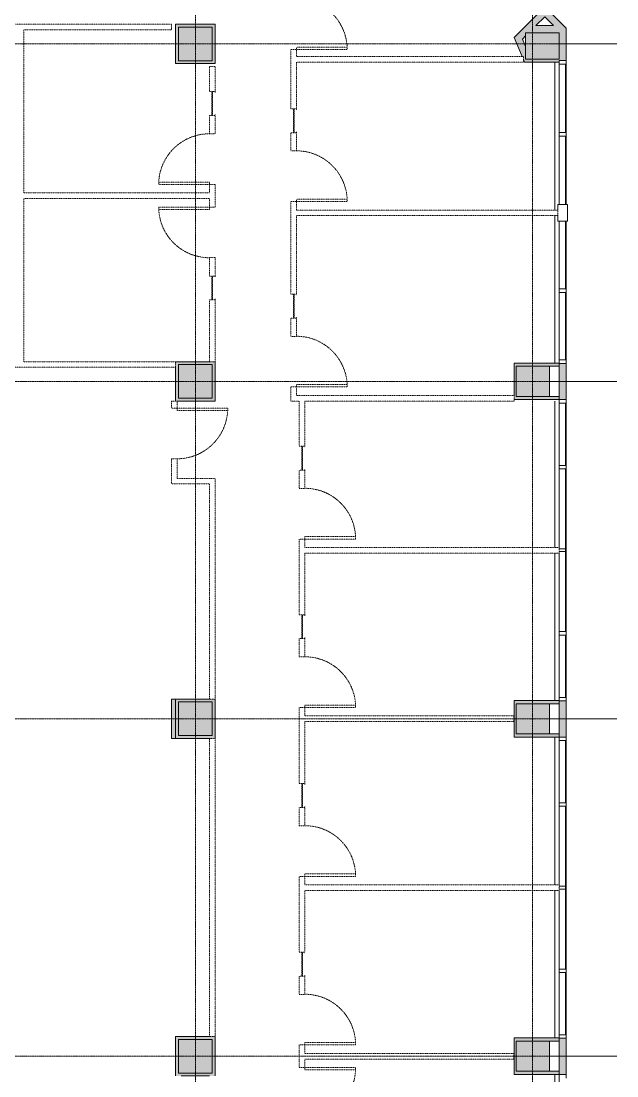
# Model space of a CAD drawing. Header units: inches. Extents: x -1424 to 1384, y 72 to 1893.
# Drawn here: x 960 to 1384, y 754 to 1504 of the extents above; entities that cross this region are included whole.
import ezdxf

# ---------------------------------------------------------------- set-up
doc = ezdxf.new("R2010")
doc.units = ezdxf.units.IN
doc.header["$MEASUREMENT"] = 0
for name, pattern in [('Demolished', [0.1875, 0.125, -0.0625]), ('Demolished 3_128_', [0.046875, 0.023437, -0.023437]), ('Grid Line 1_4_', [0.4375, 0.25, -0.0625, 0.0625, -0.0625]), ('Hidden 1_16_', [0.09375, 0.0625, -0.03125])]:
    doc.linetypes.add(name, pattern=pattern)
for name, color, linetype, lineweight in [('820 1st St NE_04_Clean_dwg', 8, 'Continuous', 9), ('A-DOOR', 31, 'Demolished', 9), ('A-GLAZ', 151, 'Demolished', 9), ('A-WALL', 113, 'Continuous', 13), ('IRF-COLUMN', 7, 'Continuous', 9), ('IRF-COLUMN-HATCH', 7, 'Continuous', 9), ('IRF-WALL-FULL-HT', 7, 'Continuous', 9), ('IRF-WALL-FULL-HT-HATCH', 7, 'Continuous', 9), ('IRF-WINDOW', 7, 'Continuous', 9), ('S-COLS', 52, 'Continuous', 13), ('S-GRID', 1, 'Continuous', 9)]:
    doc.layers.add(name, color=color, linetype=linetype, lineweight=lineweight)

# ---------------------------------------------------------------- blocks, each defined once
blk = doc.blocks.new('Single-Flush - 36_ x 96_-V2-New Construction - Demolition Plan')
at = {"layer": 'A-DOOR', "color": 250, "linetype": 'Hidden 1_16_', "lineweight": 20}
for p, q in [((16.25, -2), (16.25, -38.02)), ((18, -2), (16.25, -2)), ((18, -2), (18, -38.02)), ((18, -38.02), (16.25, -38.02))]:
    blk.add_line(p, q, dxfattribs=at)
at = {"layer": 'A-DOOR', "color": 7, "linetype": 'Demolished 3_128_'}
blk.add_arc((18, -2), 36.07, 180, 267.21884, dxfattribs=at)
blk = doc.blocks.new('Single-Flush - 36_ x 96_-2566598-New Construction - Demolition Plan')
at = {"layer": 'A-DOOR', "color": 250, "linetype": 'Hidden 1_16_', "lineweight": 20}
for p, q in [((16.25, 2), (16.25, 38.02)), ((18, 38.02), (16.25, 38.02)), ((18, 2), (18, 38.02)), ((18, 2), (16.25, 2))]:
    blk.add_line(p, q, dxfattribs=at)
at = {"layer": 'A-DOOR', "color": 7, "linetype": 'Demolished 3_128_'}
blk.add_arc((18, 2), 36.07, 92.78116, 180, dxfattribs=at)
blk = doc.blocks.new('Fixed Glass at Centerline of Wall - Instance-2575469-New Construction - Demolition Plan')
at = {"layer": 'A-GLAZ', "color": 250, "linetype": 'Hidden 1_16_', "lineweight": 20}
for p, q in [((-10, 0.25), (7, 0.25)), ((7, -0.25), (-10, -0.25)), ((-10, -2), (-9.25, -2)), ((7, -2), (6.25, -2))]:
    blk.add_line(p, q, dxfattribs=at)
blk = doc.blocks.new('Fixed Glass at Centerline of Wall - Instance-2575288-New Construction - Demolition Plan')
at = {"layer": 'A-GLAZ', "color": 250, "linetype": 'Hidden 1_16_', "lineweight": 20}
for p, q in [((-10, 2), (-9.25, 2)), ((7, 0.25), (-10, 0.25)), ((7, 2), (6.25, 2)), ((-10, -0.25), (7, -0.25))]:
    blk.add_line(p, q, dxfattribs=at)
blk = doc.blocks.new('Concrete-Square-Column - 24 x 24-2599265-New Construction - Demolition Plan')
at = {"layer": 'S-COLS', "lineweight": 9}
blk.add_hatch(color=55, dxfattribs=at).paths.add_polyline_path([(-12, -12), (12, -12), (12, 12), (-12, 12), (-12, -4.95)], flags=0)
at = {"layer": 'S-COLS', "color": 250, "lineweight": 20}
for p, q in [((12, 12), (-12, 12)), ((-12, 12), (-12, -12)), ((12, -12), (12, 12)), ((-12, -12), (12, -12))]:
    blk.add_line(p, q, dxfattribs=at)
blk = doc.blocks.new('820 1st St NE_04_Clean_dwg-2391440-New Construction - Demolition Plan')
at = {"layer": 'IRF-COLUMN-HATCH'}
for points in [[(1342.41, 1477.32), (1343.27, 1477.32), (1343.27, 1496.07), (1319.41, 1496.07), (1319.41, 1477.32)], [(1312.77, 1237.32), (1336.41, 1237.32), (1336.41, 1258.82), (1312.77, 1258.82), (1312.77, 1238.07)], [(1336.41, 997.32), (1336.41, 1018.82), (1312.77, 1018.82), (1312.77, 997.32)], [(1336.41, 757.32), (1336.41, 778.82), (1312.77, 778.82), (1312.77, 757.32)]]:
    blk.add_hatch(color=256, dxfattribs=at).paths.add_polyline_path(points, flags=0)
at = {"layer": 'IRF-WALL-FULL-HT-HATCH'}
h = blk.add_hatch(color=256, dxfattribs=at)
h.paths.add_polyline_path([(1318.69, 1475.07), (1343.27, 1475.07), (1343.27, 1476.19), (1348.27, 1476.19), (1348.27, 1499.26), (1333.03, 1514.5), (1311.21, 1492.69), (1316.99, 1479.07), (1317.84, 1479.07), (1317.84, 1477.07)], flags=0)
h.paths.add_polyline_path([(1343.27, 1477.32), (1319.41, 1477.32), (1319.41, 1486.17), (1317.13, 1491.54), (1319.41, 1493.82), (1319.41, 1496.07), (1343.27, 1496.07), (1343.27, 1483.12)], flags=0)
h.paths.add_polyline_path([(1333.03, 1501.07), (1326.66, 1501.07), (1333.03, 1507.43), (1339.39, 1501.07)], flags=0)
h = blk.add_hatch(color=256, dxfattribs=at)
h.paths.add_polyline_path([(1098.41, 1474.07), (1098.41, 1502.07), (1070.41, 1502.07), (1070.41, 1474.07), (1096.41, 1474.07)], flags=0)
h.paths.add_polyline_path([(1072.41, 1476.07), (1072.41, 1500.07), (1096.41, 1500.07), (1096.41, 1476.07), (1094.41, 1476.07)], flags=0)
h = blk.add_hatch(color=256, dxfattribs=at)
h.paths.add_polyline_path([(1071.41, 1234.07), (1098.41, 1234.07), (1098.41, 1262.07), (1070.41, 1262.07), (1070.41, 1234.07)], flags=0)
h.paths.add_polyline_path([(1091.21, 1236.07), (1072.41, 1236.07), (1072.41, 1260.07), (1096.41, 1260.07), (1096.41, 1236.07)], flags=0)
for points in [[(1312.77, 1235.07), (1343.27, 1235.07), (1343.27, 1237.32), (1312.77, 1237.32), (1312.77, 1258.82), (1343.27, 1258.82), (1343.27, 1261.07), (1311.27, 1261.07), (1311.27, 1235.07)], [(1343.27, 1235.07), (1348.27, 1235.07), (1348.27, 1260.82), (1343.27, 1260.82), (1343.27, 1237.32)], [(1067.41, 994.07), (1070.41, 994.07), (1070.41, 1022.07), (1067.41, 1022.07), (1067.41, 996.07)], [(1312.77, 1018.82), (1343.27, 1018.82), (1343.27, 1021.07), (1311.27, 1021.07), (1311.27, 1018.82)], [(1348.27, 995.07), (1348.27, 1020.82), (1343.27, 1020.82), (1343.27, 995.07)], [(1312.77, 997.32), (1312.77, 1018.82), (1311.27, 1018.82), (1311.27, 997.32)], [(1312.77, 995.07), (1343.27, 995.07), (1343.27, 997.32), (1311.27, 997.32), (1311.27, 995.07)], [(1336.41, 778.82), (1343.27, 778.82), (1343.27, 781.07), (1311.27, 781.07), (1311.27, 778.82), (1312.77, 778.82)], [(1348.27, 755.07), (1348.27, 780.82), (1343.27, 780.82), (1343.27, 755.07)], [(1312.77, 757.32), (1312.77, 778.82), (1311.27, 778.82), (1311.27, 757.32)], [(1312.77, 755.07), (1343.27, 755.07), (1343.27, 757.32), (1311.27, 757.32), (1311.27, 755.07)]]:
    blk.add_hatch(color=256, dxfattribs=at).paths.add_polyline_path(points, flags=0)
h = blk.add_hatch(color=256, dxfattribs=at)
h.paths.add_polyline_path([(1096.41, 994.07), (1098.41, 994.07), (1098.41, 1022.07), (1070.41, 1022.07), (1070.41, 994.07), (1094.45, 994.07)], flags=0)
h.paths.add_polyline_path([(1094.45, 996.07), (1072.41, 996.07), (1072.41, 1020.07), (1096.41, 1020.07), (1096.41, 996.07)], flags=0)
h = blk.add_hatch(color=256, dxfattribs=at)
h.paths.add_polyline_path([(1096.41, 754.07), (1098.41, 754.07), (1098.41, 782.07), (1070.41, 782.07), (1070.41, 754.07), (1094.45, 754.07)], flags=0)
h.paths.add_polyline_path([(1072.41, 756.07), (1072.41, 780.07), (1096.41, 780.07), (1096.41, 756.07), (1074.41, 756.07)], flags=0)
at = {"layer": 'IRF-COLUMN', "flags": 128}
for points in [[(1319.41, 1496.07), (1319.41, 1477.32), (1343.27, 1477.32), (1343.27, 1496.07)], [(1312.77, 1258.82), (1312.77, 1237.32), (1336.41, 1237.32), (1336.41, 1258.82)], [(1336.41, 1018.82), (1312.77, 1018.82), (1312.77, 997.32), (1336.41, 997.32)], [(1336.41, 778.82), (1312.77, 778.82), (1312.77, 757.32), (1336.41, 757.32)]]:
    blk.add_lwpolyline(points, close=True, dxfattribs=at)
at = {"layer": 'IRF-WALL-FULL-HT'}
for p, q in [((1317.84, 1477.07), (1318.69, 1475.07)), ((1094.41, 1262.07), (1070.41, 1262.07)), ((1070.41, 1258.07), (1070.41, 1234.07)), ((1336.41, 1258.82), (1343.27, 1258.82)), ((1343.27, 1237.32), (1336.41, 1237.32)), ((1098.41, 994.07), (1098.41, 1022.07)), ((1343.27, 997.32), (1336.41, 997.32)), ((1098.41, 754.07), (1098.41, 782.07)), ((1074.41, 754.07), (1094.45, 754.07)), ((1343.27, 757.32), (1336.41, 757.32))]:
    blk.add_line(p, q, dxfattribs=at)
at = {"layer": 'IRF-WALL-FULL-HT', "flags": 128}
for points in [[(1318.69, 1475.07), (1343.27, 1475.07), (1343.27, 1476.19), (1348.27, 1476.19), (1348.27, 1499.26), (1333.03, 1514.5), (1311.21, 1492.69), (1316.99, 1479.07)], [(1319.41, 1486.17), (1317.13, 1491.54), (1319.41, 1493.82)], [(1071.41, 1234.07), (1098.41, 1234.07), (1098.41, 1262.07)], [(1343.27, 1260.82), (1343.27, 1261.07), (1311.27, 1261.07), (1311.27, 1238.07)], [(1311.27, 1235.07), (1348.27, 1235.07), (1348.27, 1260.82), (1343.27, 1260.82), (1343.27, 1235.07), (1343.27, 1234.07)], [(1343.27, 1128.94), (1347.77, 1128.94), (1347.77, 1126.94), (1343.27, 1126.94)], [(1070.41, 1022.07), (1067.41, 1022.07), (1067.41, 994.07), (1070.41, 994.07)], [(1094.45, 1022.07), (1070.41, 1022.07), (1070.41, 994.07), (1094.45, 994.07)], [(1343.27, 1020.82), (1343.27, 1021.07), (1311.27, 1021.07), (1311.27, 995.07), (1348.27, 995.07), (1348.27, 1020.82), (1343.27, 1020.82), (1343.27, 1018.82), (1336.41, 1018.82)], [(1343.27, 1018.82), (1343.27, 997.32), (1343.27, 995.07)], [(1343.27, 888.94), (1347.77, 888.94), (1347.77, 886.94), (1343.27, 886.94)], [(1094.45, 782.07), (1070.41, 782.07), (1070.41, 754.07)], [(1343.27, 780.82), (1343.27, 781.07), (1311.27, 781.07), (1311.27, 755.07), (1348.27, 755.07), (1348.27, 780.82), (1343.27, 780.82), (1343.27, 778.82)], [(1336.41, 778.82), (1343.27, 778.82), (1343.27, 757.32), (1343.27, 755.07)]]:
    blk.add_lwpolyline(points, dxfattribs=at)
for points in [[(1098.41, 1502.07), (1070.41, 1502.07), (1070.41, 1474.07), (1098.41, 1474.07)], [(1333.03, 1507.43), (1339.39, 1501.07), (1326.66, 1501.07)]]:
    blk.add_lwpolyline(points, close=True, dxfattribs=at)
at = {"layer": 'IRF-WINDOW'}
for p, q in [((1340.27, 1369.94), (1340.27, 1475.07)), ((1347.77, 1473.69), (1347.77, 1425.07)), ((1345.52, 1425.07), (1346.02, 1425.07)), ((1346.02, 1422.57), (1345.52, 1422.57)), ((1347.77, 1422.57), (1347.77, 1373.94)), ((1342.27, 1373.94), (1342.27, 1369.94)), ((1340.27, 1261.07), (1340.27, 1365.94)), ((1347.77, 1361.94), (1347.77, 1313.88)), ((1348.27, 1263.32), (1348.27, 1361.94)), ((1345.52, 1313.88), (1346.02, 1313.88)), ((1346.02, 1311.38), (1345.52, 1311.38)), ((1347.77, 1311.38), (1347.77, 1263.32)), ((1340.27, 1129.94), (1340.27, 1234.07)), ((1347.77, 1232.57), (1347.77, 1188.32)), ((1343.27, 1129.94), (1343.27, 1185.82)), ((1347.77, 1185.82), (1347.77, 1070.07)), ((1348.27, 1070.07), (1348.27, 1185.82)), ((1340.27, 1021.07), (1340.27, 1125.94)), ((1347.77, 1067.57), (1347.77, 1023.32)), ((1348.27, 1023.32), (1348.27, 1067.57)), ((1345.52, 1023.32), (1346.02, 1023.32)), ((1340.27, 889.94), (1340.27, 995.07)), ((1347.77, 992.57), (1347.77, 948.32)), ((1343.27, 889.94), (1343.27, 945.82)), ((1347.77, 945.82), (1347.77, 830.07)), ((1348.27, 830.07), (1348.27, 945.82)), ((1340.27, 781.07), (1340.27, 885.94)), ((1347.77, 827.57), (1347.77, 783.32)), ((1348.27, 783.32), (1348.27, 827.57)), ((1340.27, 649.94), (1340.27, 755.07))]:
    blk.add_line(p, q, dxfattribs=at)
at = {"layer": 'IRF-WINDOW', "flags": 128}
for points in [[(1348.27, 1473.69), (1348.27, 1476.19), (1343.27, 1476.19), (1343.27, 1473.69), (1343.27, 1373.94)], [(1348.27, 1373.94), (1348.27, 1473.69), (1343.27, 1473.69)], [(1342.27, 1365.94), (1342.27, 1361.94), (1349.27, 1361.94), (1349.27, 1373.94), (1342.27, 1373.94)], [(1343.27, 1263.32), (1343.27, 1260.82), (1348.27, 1260.82), (1348.27, 1263.32), (1343.27, 1263.32), (1343.27, 1361.94)], [(1348.27, 1232.57), (1348.27, 1235.07), (1343.27, 1235.07), (1343.27, 1232.57), (1343.27, 1188.32), (1343.27, 1185.82), (1348.27, 1185.82), (1348.27, 1188.32), (1343.27, 1188.32)], [(1348.27, 1188.32), (1348.27, 1232.57), (1343.27, 1232.57)], [(1343.27, 1070.07), (1348.27, 1070.07), (1348.27, 1067.57), (1343.27, 1067.57), (1343.27, 1070.07), (1343.27, 1125.94)], [(1343.27, 1023.32), (1343.27, 1020.82), (1348.27, 1020.82), (1348.27, 1023.32), (1343.27, 1023.32), (1343.27, 1067.57)], [(1348.27, 992.57), (1348.27, 995.07), (1343.27, 995.07), (1343.27, 992.57), (1343.27, 948.32), (1343.27, 945.82), (1348.27, 945.82), (1348.27, 948.32), (1343.27, 948.32)], [(1348.27, 948.32), (1348.27, 992.57), (1343.27, 992.57)], [(1343.27, 830.07), (1348.27, 830.07), (1348.27, 827.57), (1343.27, 827.57), (1343.27, 830.07), (1343.27, 885.94)], [(1343.27, 783.32), (1343.27, 780.82), (1348.27, 780.82), (1348.27, 783.32), (1343.27, 783.32), (1343.27, 827.57)], [(1348.27, 752.57), (1348.27, 755.07), (1343.27, 755.07), (1343.27, 752.57), (1343.27, 653.94)]]:
    blk.add_lwpolyline(points, dxfattribs=at)
for points in [[(1343.27, 1425.07), (1343.27, 1422.57), (1348.27, 1422.57), (1348.27, 1425.07)], [(1343.27, 1313.88), (1343.27, 1311.38), (1348.27, 1311.38), (1348.27, 1313.88)]]:
    blk.add_lwpolyline(points, close=True, dxfattribs=at)

msp = doc.modelspace()

# ---------------------------------------------------------------- linework, layer by layer
at = {"layer": 'A-WALL', "color": 250, "linetype": 'Hidden 1_16_', "lineweight": 20}
for p, q in [((1067.41, 1502.07), (956.41, 1502.07)), ((1067.41, 1498.07), (1067.41, 1502.07)), ((962.41, 1498.07), (1067.41, 1498.07)), ((962.41, 1382.07), (962.41, 1498.07)), ((1152.41, 1484.07), (1152.41, 1441.94)), ((1156.41, 1484.07), (1152.41, 1484.07)), ((1156.41, 1479.07), (1156.41, 1484.07)), ((1317.84, 1479.07), (1156.41, 1479.07)), ((1317.84, 1475.07), (1317.84, 1479.07)), ((1098.41, 1472.07), (1094.41, 1472.07)), ((1094.41, 1472.07), (1094.41, 1454.13)), ((1098.41, 1454.13), (1098.41, 1472.07)), ((1156.41, 1475.07), (1317.84, 1475.07)), ((1156.41, 1441.94), (1156.41, 1475.07)), ((1094.41, 1454.13), (1098.41, 1454.13)), ((1152.41, 1441.94), (1156.41, 1441.94)), ((1098.41, 1437.13), (1094.41, 1437.13)), ((1094.41, 1437.13), (1094.41, 1424.07)), ((1098.41, 1424.07), (1098.41, 1437.13)), ((1094.41, 1424.07), (1098.41, 1424.07)), ((1152.41, 1424.94), (1152.41, 1411.94)), ((1156.41, 1424.94), (1152.41, 1424.94)), ((1156.41, 1411.94), (1156.41, 1424.94)), ((1152.41, 1411.94), (1156.41, 1411.94)), ((1098.41, 1388.07), (1094.41, 1388.07)), ((1094.41, 1388.07), (1094.41, 1382.07)), ((1098.41, 1372.07), (1098.41, 1388.07)), ((1094.41, 1382.07), (962.41, 1382.07)), ((962.41, 1262.07), (962.41, 1378.07)), ((962.41, 1378.07), (1094.41, 1378.07)), ((1094.41, 1378.07), (1094.41, 1372.07)), ((1152.41, 1375.94), (1152.41, 1310.07)), ((1156.41, 1375.94), (1152.41, 1375.94)), ((1156.41, 1369.94), (1156.41, 1375.94)), ((1094.41, 1372.07), (1098.41, 1372.07)), ((1342.41, 1369.94), (1156.41, 1369.94)), ((1156.41, 1365.94), (1342.41, 1365.94)), ((1156.41, 1310.07), (1156.41, 1365.94)), ((1342.41, 1365.94), (1342.41, 1369.94)), ((1098.41, 1336.07), (1094.41, 1336.07)), ((1094.41, 1336.07), (1094.41, 1323)), ((1098.41, 1323), (1098.41, 1336.07)), ((1094.41, 1323), (1098.41, 1323)), ((1098.41, 1306), (1094.41, 1306)), ((1094.41, 1306), (1094.41, 1262.07)), ((1098.41, 1262.07), (1098.41, 1306)), ((1152.41, 1310.07), (1156.41, 1310.07)), ((1152.41, 1293.07), (1152.41, 1280.07)), ((1156.41, 1293.07), (1152.41, 1293.07)), ((1156.41, 1280.07), (1156.41, 1293.07)), ((1152.41, 1280.07), (1156.41, 1280.07)), ((1070.41, 1262.07), (962.41, 1262.07)), ((1070.41, 1258.07), (1070.41, 1262.07)), ((1094.41, 1262.07), (1098.41, 1262.07)), ((890.91, 1258.07), (1070.41, 1258.07)), ((1152.41, 1244.07), (1152.41, 1234.07)), ((1156.41, 1244.07), (1152.41, 1244.07)), ((1156.41, 1238.07), (1156.41, 1244.07)), ((1311.27, 1238.07), (1156.41, 1238.07)), ((1311.27, 1234.07), (1311.27, 1238.07)), ((1071.41, 1234.07), (1067.41, 1234.07)), ((1067.41, 1234.07), (1067.41, 1229.07)), ((1071.41, 1229.07), (1071.41, 1234.07)), ((1152.41, 1234.07), (1158.41, 1234.07)), ((1158.41, 1234.07), (1158.41, 1201.94)), ((1162.41, 1234.07), (1311.27, 1234.07)), ((1162.41, 1201.94), (1162.41, 1234.07)), ((1067.41, 1229.07), (1071.41, 1229.07)), ((1158.41, 1201.94), (1162.41, 1201.94)), ((1071.41, 1193.07), (1067.41, 1193.07)), ((1067.41, 1193.07), (1067.41, 1175.07)), ((1071.41, 1179.07), (1071.41, 1193.07)), ((1098.45, 1179.07), (1071.41, 1179.07)), ((1098.45, 1022.07), (1098.45, 1179.07)), ((1158.41, 1184.94), (1158.41, 1171.94)), ((1162.41, 1184.94), (1158.41, 1184.94)), ((1162.41, 1171.94), (1162.41, 1184.94)), ((1067.41, 1175.07), (1094.45, 1175.07)), ((1094.45, 1175.07), (1094.45, 1022.07)), ((1158.41, 1171.94), (1162.41, 1171.94)), ((1158.41, 1135.94), (1158.41, 1082.07)), ((1162.41, 1135.94), (1158.41, 1135.94)), ((1162.41, 1129.94), (1162.41, 1135.94)), ((1343.27, 1129.94), (1162.41, 1129.94)), ((1162.41, 1125.94), (1343.27, 1125.94)), ((1162.41, 1082.07), (1162.41, 1125.94)), ((1343.27, 1125.94), (1343.27, 1129.94)), ((1158.41, 1082.07), (1162.41, 1082.07)), ((1158.41, 1065.07), (1158.41, 1052.07)), ((1162.41, 1065.07), (1158.41, 1065.07)), ((1162.41, 1052.07), (1162.41, 1065.07)), ((1158.41, 1052.07), (1162.41, 1052.07)), ((1094.45, 1022.07), (1098.45, 1022.07)), ((1158.41, 1016.07), (1158.41, 961.94)), ((1162.41, 1016.07), (1158.41, 1016.07)), ((1162.41, 1010.07), (1162.41, 1016.07)), ((1311.16, 1010.07), (1162.41, 1010.07)), ((1162.41, 1006.07), (1311.16, 1006.07)), ((1162.41, 961.94), (1162.41, 1006.07)), ((1311.16, 1006.07), (1311.16, 1010.07)), ((1098.45, 994.07), (1094.45, 994.07)), ((1094.45, 994.07), (1094.45, 782.07)), ((1098.45, 782.07), (1098.45, 994.07)), ((1158.41, 961.94), (1162.41, 961.94)), ((1158.41, 944.94), (1158.41, 931.94)), ((1162.41, 944.94), (1158.41, 944.94)), ((1162.41, 931.94), (1162.41, 944.94)), ((1158.41, 931.94), (1162.41, 931.94)), ((1158.41, 895.94), (1158.41, 842.07)), ((1162.41, 895.94), (1158.41, 895.94)), ((1162.41, 889.94), (1162.41, 895.94)), ((1343.27, 889.94), (1162.41, 889.94)), ((1162.41, 885.94), (1343.27, 885.94)), ((1162.41, 842.07), (1162.41, 885.94)), ((1343.27, 885.94), (1343.27, 889.94)), ((1158.41, 842.07), (1162.41, 842.07)), ((1158.41, 825.07), (1158.41, 812.07)), ((1162.41, 825.07), (1158.41, 825.07)), ((1162.41, 812.07), (1162.41, 825.07)), ((1158.41, 812.07), (1162.41, 812.07)), ((1094.45, 782.07), (1098.45, 782.07)), ((1158.41, 776.07), (1158.41, 760.07)), ((1162.41, 776.07), (1158.41, 776.07)), ((1162.41, 770.07), (1162.41, 776.07)), ((1311.16, 770.07), (1162.41, 770.07)), ((1162.41, 766.07), (1311.16, 766.07)), ((1162.41, 760.07), (1162.41, 766.07)), ((1311.16, 766.07), (1311.16, 770.07)), ((1158.41, 760.07), (1162.41, 760.07))]:
    msp.add_line(p, q, dxfattribs=at)
at = {"layer": 'S-GRID', "linetype": 'Grid Line 1_4_'}
for p, q in [((1084.41, 120.07), (1084.41, 1796.73)), ((1324.41, 120.07), (1324.41, 1796.73)), ((1336.41, 1488.07), (-1328.13, 1488.07)), ((1336.41, 1248.07), (-1328.13, 1248.07)), ((1336.41, 1008.07), (-1328.13, 1008.07)), ((1336.41, 768.07), (-1328.13, 768.07))]:
    msp.add_line(p, q, dxfattribs=at)
at = {"layer": 'S-GRID'}
for p, q in [((1384.41, 1488.07), (1336.41, 1488.07)), ((1384.41, 1248.07), (1336.41, 1248.07)), ((1384.41, 1008.07), (1336.41, 1008.07)), ((1384.41, 768.07), (1336.41, 768.07))]:
    msp.add_line(p, q, dxfattribs=at)

# ---------------------------------------------------------------- block references
at = {"layer": '820 1st St NE_04_Clean_dwg', "color": 7}
msp.add_blockref('820 1st St NE_04_Clean_dwg-2391440-New Construction - Demolition Plan', (0, 0), dxfattribs=at)
at = {"layer": 'A-DOOR', "color": 7, "linetype": 'Demolished 3_128_'}
for name, p, rotation in [('Single-Flush - 36_ x 96_-2566598-New Construction - Demolition Plan', (1154.41, 1502.07), 269.9999999999999), ('Single-Flush - 36_ x 96_-V2-New Construction - Demolition Plan', (1096.41, 1406.07), 269.9999999999999), ('Single-Flush - 36_ x 96_-2566598-New Construction - Demolition Plan', (1154.41, 1393.94), 269.9999999999999), ('Single-Flush - 36_ x 96_-2566598-New Construction - Demolition Plan', (1096.41, 1354.07), 89.99999999999991), ('Single-Flush - 36_ x 96_-2566598-New Construction - Demolition Plan', (1154.41, 1262.07), 269.9999999999999), ('Single-Flush - 36_ x 96_-V2-New Construction - Demolition Plan', (1069.41, 1211.07), 89.99999999999982), ('Single-Flush - 36_ x 96_-2566598-New Construction - Demolition Plan', (1160.41, 1153.94), 269.9999999999999), ('Single-Flush - 36_ x 96_-2566598-New Construction - Demolition Plan', (1160.41, 1034.07), 269.9999999999999), ('Single-Flush - 36_ x 96_-2566598-New Construction - Demolition Plan', (1160.41, 913.94), 269.9999999999999), ('Single-Flush - 36_ x 96_-2566598-New Construction - Demolition Plan', (1160.41, 794.07), 269.9999999999999), ('Single-Flush - 36_ x 96_-V2-New Construction - Demolition Plan', (1160.41, 742.07), 89.99999999999991)]:
    msp.add_blockref(name, p, dxfattribs=dict(at, rotation=rotation))
at = {"layer": 'A-GLAZ', "color": 7, "linetype": 'Demolished 3_128_'}
for name, p, rotation in [('Fixed Glass at Centerline of Wall - Instance-2575469-New Construction - Demolition Plan', (1096.41, 1447.13), 89.99999999999991), ('Fixed Glass at Centerline of Wall - Instance-2575469-New Construction - Demolition Plan', (1154.41, 1434.94), 89.99999999999991), ('Fixed Glass at Centerline of Wall - Instance-2575288-New Construction - Demolition Plan', (1096.41, 1313), 269.9999999999996), ('Fixed Glass at Centerline of Wall - Instance-2575469-New Construction - Demolition Plan', (1154.41, 1303.07), 89.99999999999991), ('Fixed Glass at Centerline of Wall - Instance-2575469-New Construction - Demolition Plan', (1160.41, 1194.94), 89.99999999999991), ('Fixed Glass at Centerline of Wall - Instance-2575469-New Construction - Demolition Plan', (1160.41, 1075.07), 89.99999999999991), ('Fixed Glass at Centerline of Wall - Instance-2575469-New Construction - Demolition Plan', (1160.41, 954.94), 89.99999999999991), ('Fixed Glass at Centerline of Wall - Instance-2575469-New Construction - Demolition Plan', (1160.41, 835.07), 89.99999999999972)]:
    msp.add_blockref(name, p, dxfattribs=dict(at, rotation=rotation))
at = {"layer": 'S-COLS', "lineweight": 9}
for p in [(1084.41, 1488.07), (1084.41, 1248.07), (1084.41, 1008.07), (1084.41, 768.07)]:
    msp.add_blockref('Concrete-Square-Column - 24 x 24-2599265-New Construction - Demolition Plan', p, dxfattribs=at)

doc.saveas('drawing.dxf')
